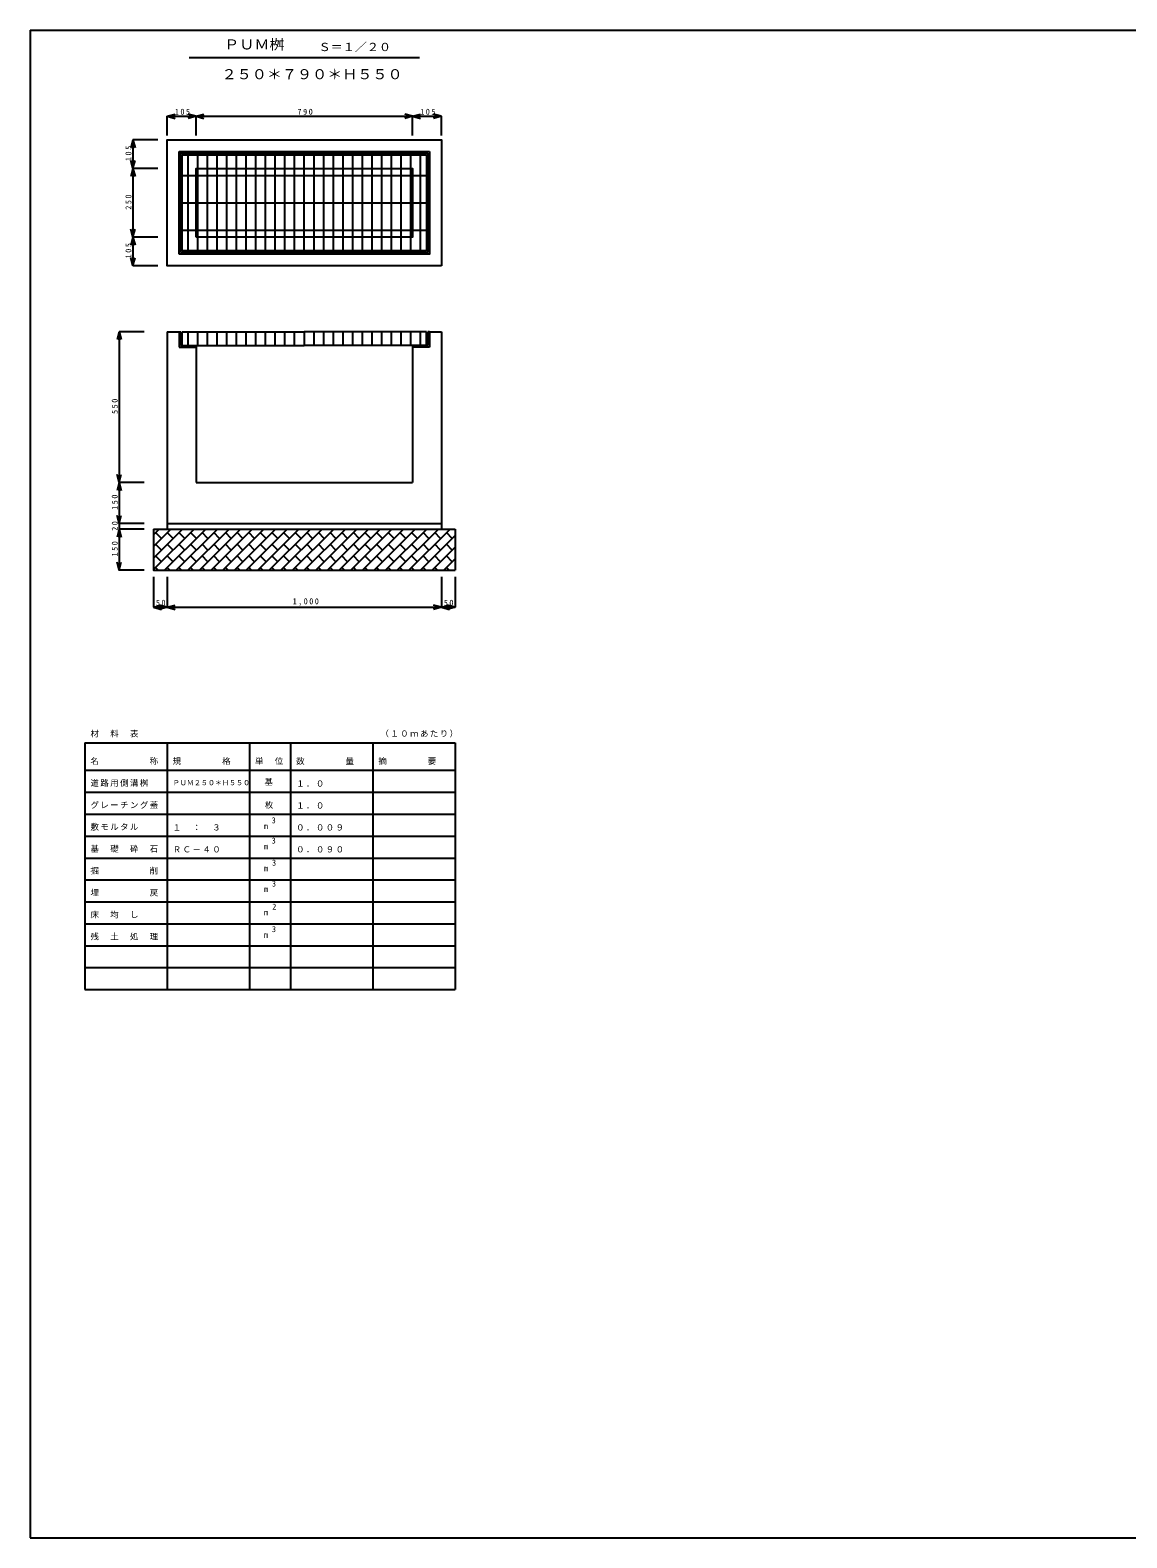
# Model space of a CAD drawing. Units: millimetres, scale not verified. Extents: x -4005 to 3995, y -2670 to 2830.
import ezdxf
from ezdxf.enums import TextEntityAlignment as Align

# ---------------------------------------------------------------- set-up
doc = ezdxf.new("R2010")
doc.units = ezdxf.units.MM
doc.header["$LTSCALE"] = 10
for name, color, linetype in [('0-1', 7, 'Continuous'), ('0-3', 7, 'Continuous'), ('0-4', 2, 'Continuous'), ('0-F', 2, 'Continuous')]:
    doc.layers.add(name, color=color, linetype=linetype)
doc.styles.add('ＭＳ ゴシック', font='')
doc.styles.get('ＭＳ ゴシック').set_extended_font_data('MS Gothic')

msp = doc.modelspace()

# ---------------------------------------------------------------- linework, layer by layer
at = {"layer": '0-1'}
for p, q in [((-3462, 2013), (-3462, 2387)), ((-3462, 2387), (-2548, 2387)), ((-2554, 2381), (-2554, 2019)), ((-2554, 2019), (-3456, 2019)), ((-3505, 1730), (-3462, 1730)), ((-3505, 1730), (-3505, 1010)), ((-3462, 1730), (-3462, 1674)), ((-3462, 1730), (-3456, 1730)), ((-3456, 1730), (-3456, 1680)), ((-2554, 1730), (-2554, 1680)), ((-2548, 1730), (-2554, 1730)), ((-2548, 1730), (-2548, 1674)), ((-2548, 1730), (-2505, 1730)), ((-2505, 1730), (-2505, 1030)), ((-3462, 1674), (-3400, 1674)), ((-3456, 1680), (-3400, 1680)), ((-3400, 1680), (-3400, 1180)), ((-3400, 1680), (-3400, 1674)), ((-2554, 1680), (-2610, 1680)), ((-2548, 1674), (-2610, 1674)), ((-3400, 1180), (-2610, 1180)), ((-3555, 1010), (-2455, 1010)), ((-3555, 861.98), (-3406.98, 1010)), ((-3555, 904.41), (-3449.41, 1010)), ((-3555, 946.83), (-3491.83, 1010)), ((-3555, 989.26), (-3534.26, 1010)), ((-3526.18, 975.66), (-3547.39, 996.87)), ((-3514.55, 860), (-3364.55, 1010)), ((-3505, 1030), (-2505, 1030)), ((-3505, 1030), (-3505, 1010)), ((-3483.75, 975.66), (-3504.96, 996.87)), ((-3472.13, 860), (-3322.13, 1010)), ((-3441.32, 975.66), (-3462.54, 996.87)), ((-3429.7, 860), (-3279.7, 1010)), ((-3398.9, 975.66), (-3420.11, 996.87)), ((-3387.28, 860), (-3237.28, 1010)), ((-3356.47, 975.66), (-3377.69, 996.87)), ((-3344.85, 860), (-3194.85, 1010)), ((-3314.05, 975.66), (-3335.26, 996.87)), ((-3302.42, 860), (-3152.42, 1010)), ((-3271.62, 975.66), (-3292.83, 996.87)), ((-3260, 860), (-3110, 1010)), ((-3229.19, 975.66), (-3250.41, 996.87)), ((-3217.57, 860), (-3067.57, 1010)), ((-3186.77, 975.66), (-3207.98, 996.87)), ((-3175.14, 860), (-3025.14, 1010)), ((-3144.34, 975.66), (-3165.55, 996.87)), ((-3132.72, 860), (-2982.72, 1010)), ((-3101.91, 975.66), (-3123.13, 996.87)), ((-3090.29, 860), (-2940.29, 1010)), ((-3059.49, 975.66), (-3080.7, 996.87)), ((-3047.86, 860), (-2897.86, 1010)), ((-3017.06, 975.66), (-3038.27, 996.87)), ((-3005.44, 860), (-2855.44, 1010)), ((-2974.63, 975.66), (-2995.85, 996.87)), ((-2963.01, 860), (-2813.01, 1010)), ((-2932.21, 975.66), (-2953.42, 996.87)), ((-2920.58, 860), (-2770.58, 1010)), ((-2889.78, 975.66), (-2910.99, 996.87)), ((-2878.16, 860), (-2728.16, 1010)), ((-2847.36, 975.66), (-2868.57, 996.87)), ((-2835.73, 860), (-2685.73, 1010)), ((-2804.93, 975.66), (-2826.14, 996.87)), ((-2793.31, 860), (-2643.31, 1010)), ((-2762.5, 975.66), (-2783.72, 996.87)), ((-2750.88, 860), (-2600.88, 1010)), ((-2720.08, 975.66), (-2741.29, 996.87)), ((-2708.45, 860), (-2558.45, 1010)), ((-2677.65, 975.66), (-2698.86, 996.87)), ((-2666.03, 860), (-2516.03, 1010)), ((-2635.22, 975.66), (-2656.44, 996.87)), ((-2623.6, 860), (-2473.6, 1010)), ((-2592.8, 975.66), (-2614.01, 996.87)), ((-2550.37, 975.66), (-2571.58, 996.87)), ((-2507.94, 975.66), (-2529.16, 996.87)), ((-2505, 1030), (-2505, 1010)), ((-2465.52, 975.66), (-2486.73, 996.87)), ((-2455, 1010), (-2455, 860)), ((-3526.18, 933.23), (-3547.39, 954.44)), ((-3483.75, 933.23), (-3504.96, 954.44)), ((-3441.32, 933.23), (-3462.54, 954.44)), ((-3398.9, 933.23), (-3420.11, 954.44)), ((-3356.47, 933.23), (-3377.69, 954.44)), ((-3314.05, 933.23), (-3335.26, 954.44)), ((-3271.62, 933.23), (-3292.83, 954.44)), ((-3229.19, 933.23), (-3250.41, 954.44)), ((-3186.77, 933.23), (-3207.98, 954.44)), ((-3144.34, 933.23), (-3165.55, 954.44)), ((-3101.91, 933.23), (-3123.13, 954.44)), ((-3059.49, 933.23), (-3080.7, 954.44)), ((-3017.06, 933.23), (-3038.27, 954.44)), ((-2974.63, 933.23), (-2995.85, 954.44)), ((-2932.21, 933.23), (-2953.42, 954.44)), ((-2889.78, 933.23), (-2910.99, 954.44)), ((-2847.36, 933.23), (-2868.57, 954.44)), ((-2804.93, 933.23), (-2826.14, 954.44)), ((-2762.5, 933.23), (-2783.72, 954.44)), ((-2720.08, 933.23), (-2741.29, 954.44)), ((-2677.65, 933.23), (-2698.86, 954.44)), ((-2635.22, 933.23), (-2656.44, 954.44)), ((-2592.8, 933.23), (-2614.01, 954.44)), ((-2581.17, 860), (-2455, 986.17)), ((-2550.37, 933.23), (-2571.58, 954.44)), ((-2538.75, 860), (-2455, 943.75)), ((-2507.94, 933.23), (-2529.16, 954.44)), ((-2465.52, 933.23), (-2486.73, 954.44)), ((-3526.18, 890.8), (-3547.39, 912.02)), ((-3483.75, 890.8), (-3504.96, 912.02)), ((-3441.32, 890.8), (-3462.54, 912.02)), ((-3398.9, 890.8), (-3420.11, 912.02)), ((-3356.47, 890.8), (-3377.69, 912.02)), ((-3314.05, 890.8), (-3335.26, 912.02)), ((-3271.62, 890.8), (-3292.83, 912.02)), ((-3229.19, 890.8), (-3250.41, 912.02)), ((-3186.77, 890.8), (-3207.98, 912.02)), ((-3144.34, 890.8), (-3165.55, 912.02)), ((-3101.91, 890.8), (-3123.13, 912.02)), ((-3059.49, 890.8), (-3080.7, 912.02)), ((-3017.06, 890.8), (-3038.27, 912.02)), ((-2974.63, 890.8), (-2995.85, 912.02)), ((-2932.21, 890.8), (-2953.42, 912.02)), ((-2889.78, 890.8), (-2910.99, 912.02)), ((-2847.36, 890.8), (-2868.57, 912.02)), ((-2804.93, 890.8), (-2826.14, 912.02)), ((-2762.5, 890.8), (-2783.72, 912.02)), ((-2720.08, 890.8), (-2741.29, 912.02)), ((-2677.65, 890.8), (-2698.86, 912.02)), ((-2635.22, 890.8), (-2656.44, 912.02)), ((-2592.8, 890.8), (-2614.01, 912.02)), ((-2550.37, 890.8), (-2571.58, 912.02)), ((-2507.94, 890.8), (-2529.16, 912.02)), ((-2496.32, 860), (-2455, 901.32)), ((-2465.52, 890.8), (-2486.73, 912.02)), ((-3555, 835.26), (-3555, 724.93)), ((-3537.8, 860), (-3547.39, 869.59)), ((-3505, 835.26), (-3505, 724.93)), ((-3495.38, 860), (-3504.96, 869.59)), ((-3452.95, 860), (-3462.54, 869.59)), ((-3410.52, 860), (-3420.11, 869.59)), ((-3368.1, 860), (-3377.69, 869.59)), ((-3325.67, 860), (-3335.26, 869.59)), ((-3283.24, 860), (-3292.83, 869.59)), ((-3240.82, 860), (-3250.41, 869.59)), ((-3198.39, 860), (-3207.98, 869.59)), ((-3155.96, 860), (-3165.55, 869.59)), ((-3113.54, 860), (-3123.13, 869.59)), ((-3071.11, 860), (-3080.7, 869.59)), ((-3028.68, 860), (-3038.27, 869.59)), ((-2986.26, 860), (-2995.85, 869.59)), ((-2943.83, 860), (-2953.42, 869.59)), ((-2901.4, 860), (-2910.99, 869.59)), ((-2858.98, 860), (-2868.57, 869.59)), ((-2816.55, 860), (-2826.14, 869.59)), ((-2774.13, 860), (-2783.72, 869.59)), ((-2731.7, 860), (-2741.29, 869.59)), ((-2689.27, 860), (-2698.86, 869.59)), ((-2646.85, 860), (-2656.44, 869.59)), ((-2604.42, 860), (-2614.01, 869.59)), ((-2561.99, 860), (-2571.58, 869.59)), ((-2519.57, 860), (-2529.16, 869.59)), ((-2505, 835.26), (-2505, 724.93)), ((-2477.14, 860), (-2486.73, 869.59)), ((-2455, 835.26), (-2455, 724.93)), ((-3555, 724.93), (-3526.02, 732.69)), ((-3555, 724.93), (-3505, 724.93)), ((-3555, 724.93), (-3526.02, 717.16)), ((-3505, 724.93), (-3533.98, 732.69)), ((-3505, 724.93), (-3533.98, 717.16)), ((-3505, 724.93), (-3476.02, 732.69)), ((-3505, 724.93), (-2505, 724.93)), ((-3505, 724.93), (-3476.02, 717.16)), ((-2505, 724.93), (-2533.98, 732.69)), ((-2505, 724.93), (-2533.98, 717.16)), ((-2505, 724.93), (-2476.02, 732.69)), ((-2505, 724.93), (-2455, 724.93)), ((-2505, 724.93), (-2476.02, 717.16)), ((-2455, 724.93), (-2483.98, 732.69)), ((-2455, 724.93), (-2483.98, 717.16))]:
    msp.add_line(p, q, dxfattribs=at)
for points in [[(-2505, 1970), (-3505, 1970), (-3505, 2430), (-2505, 2430)], [(-3400, 2075), (-3400, 2325), (-2610, 2325), (-2610, 2075)]]:
    msp.add_lwpolyline(points, close=True, dxfattribs=at)
for points in [[(-2548, 2387), (-2548, 2013), (-3462, 2013)], [(-3456, 2019), (-3456, 2381), (-2554, 2381)], [(-2610, 1680), (-2610, 1674), (-2610, 1180)], [(-3555, 1010), (-3555, 860), (-2455, 860)]]:
    msp.add_lwpolyline(points, dxfattribs=at)
at = {"layer": '0-3'}
for p, q in [((-3425, 2730), (-2585, 2730)), ((-3505, 2516.07), (-3476.02, 2523.83)), ((-3505, 2516.07), (-3400, 2516.07)), ((-3505, 2446.12), (-3505, 2516.07)), ((-3505, 2516.07), (-3476.02, 2508.3)), ((-3400, 2516.07), (-3428.98, 2523.83)), ((-3400, 2516.07), (-3428.98, 2508.3)), ((-3400, 2516.07), (-3371.02, 2523.83)), ((-3400, 2446.12), (-3400, 2516.07)), ((-3400, 2516.07), (-2610, 2516.07)), ((-3400, 2516.07), (-3371.02, 2508.3)), ((-2610, 2516.07), (-2638.98, 2523.83)), ((-2610, 2516.07), (-2638.98, 2508.3)), ((-2610, 2516.07), (-2581.02, 2523.83)), ((-2610, 2446.12), (-2610, 2516.07)), ((-2610, 2516.07), (-2505, 2516.07)), ((-2610, 2516.07), (-2581.02, 2508.3)), ((-2505, 2516.07), (-2533.98, 2523.83)), ((-2505, 2516.07), (-2533.98, 2508.3)), ((-2505, 2446.12), (-2505, 2516.07)), ((-3630.27, 2430), (-3638.03, 2401.02)), ((-3630.27, 2430), (-3630.27, 2325)), ((-3630.27, 2430), (-3622.5, 2401.02)), ((-3538.8, 2430), (-3630.27, 2430)), ((-3630.27, 2325), (-3638.03, 2353.98)), ((-3630.27, 2325), (-3638.03, 2296.02)), ((-3630.27, 2325), (-3622.5, 2353.98)), ((-3630.27, 2325), (-3622.5, 2296.02)), ((-3630.27, 2325), (-3630.27, 2075)), ((-3538.8, 2325), (-3630.27, 2325)), ((-3630.27, 2075), (-3638.03, 2103.98)), ((-3630.27, 2075), (-3622.5, 2103.98)), ((-3630.27, 2075), (-3638.03, 2046.02)), ((-3630.27, 2075), (-3622.5, 2046.02)), ((-3630.27, 2075), (-3630.27, 1970)), ((-3538.8, 2075), (-3630.27, 2075)), ((-3630.27, 1970), (-3638.03, 1998.98)), ((-3630.27, 1970), (-3622.5, 1998.98)), ((-3538.8, 1970), (-3630.27, 1970)), ((-3680.27, 1730), (-3688.03, 1701.02)), ((-3680.27, 1730), (-3680.27, 1180)), ((-3588.8, 1730), (-3680.27, 1730)), ((-3680.27, 1730), (-3672.5, 1701.02)), ((-3680.27, 1180), (-3688.03, 1208.98)), ((-3680.27, 1180), (-3688.03, 1151.02)), ((-3680.27, 1180), (-3672.5, 1208.98)), ((-3588.8, 1180), (-3680.27, 1180)), ((-3680.27, 1180), (-3672.5, 1151.02)), ((-3680.27, 1180), (-3680.27, 1030)), ((-3680.27, 1030), (-3688.03, 1058.98)), ((-3680.27, 1030), (-3688.03, 1058.98)), ((-3680.27, 1030), (-3672.5, 1058.98)), ((-3680.27, 1030), (-3672.5, 1058.98)), ((-3680.27, 1010), (-3688.03, 981.02)), ((-3588.8, 1030), (-3680.27, 1030)), ((-3680.27, 1030), (-3680.27, 1010)), ((-3588.8, 1030), (-3680.27, 1030)), ((-3588.8, 1010), (-3680.27, 1010)), ((-3680.27, 1010), (-3672.5, 981.02)), ((-3680.27, 1010), (-3680.27, 860)), ((-3680.27, 860), (-3672.5, 888.98)), ((-3805, 230), (-2455, 230)), ((-3805, 230), (-3805, -670)), ((-3505, 230), (-3505, -670)), ((-3205, 230), (-3205, -670)), ((-3055, 230), (-3055, -670)), ((-2755, 230), (-2755, -670)), ((-2455, 230), (-2455, -670)), ((-3805, 130), (-2455, 130)), ((-3805, 50), (-2455, 50)), ((-3805, -30), (-2455, -30)), ((-3805, -110), (-2455, -110)), ((-3805, -190), (-2455, -190)), ((-3805, -270), (-2455, -270)), ((-3805, -350), (-2455, -350)), ((-3805, -430), (-2455, -430)), ((-3805, -510), (-2455, -510)), ((-3805, -590), (-2455, -590)), ((-3805, -670), (-2455, -670)), ((-3710, -670), (-2700, -670))]:
    msp.add_line(p, q, dxfattribs=at)
msp.add_lwpolyline([(-3588.8, 860), (-3680.27, 860), (-3688.03, 888.98)], dxfattribs=at)
at = {"layer": '0-4'}
for p, q in [((-3450, 2025), (-3450, 2375)), ((-3450, 2375), (-2560, 2375)), ((-3428.6, 2025), (-3428.6, 2375)), ((-3393.3, 2025), (-3393.3, 2375)), ((-3358, 2025), (-3358, 2375)), ((-3322.7, 2025), (-3322.7, 2375)), ((-3287.4, 2025), (-3287.4, 2375)), ((-3252.1, 2025), (-3252.1, 2375)), ((-3216.8, 2025), (-3216.8, 2375)), ((-3181.5, 2025), (-3181.5, 2375)), ((-3146.2, 2025), (-3146.2, 2375)), ((-3110.9, 2025), (-3110.9, 2375)), ((-3075.6, 2025), (-3075.6, 2375)), ((-3040.3, 2025), (-3040.3, 2375)), ((-3005, 2025), (-3005, 2375)), ((-2969.7, 2025), (-2969.7, 2375)), ((-2934.4, 2025), (-2934.4, 2375)), ((-2899.1, 2025), (-2899.1, 2375)), ((-2863.8, 2025), (-2863.8, 2375)), ((-2828.5, 2025), (-2828.5, 2375)), ((-2793.2, 2025), (-2793.2, 2375)), ((-2757.9, 2025), (-2757.9, 2375)), ((-2722.6, 2025), (-2722.6, 2375)), ((-2687.3, 2025), (-2687.3, 2375)), ((-2652, 2025), (-2652, 2375)), ((-2616.7, 2025), (-2616.7, 2375)), ((-2581.4, 2025), (-2581.4, 2375)), ((-2560, 2375), (-2560, 2025)), ((-3450, 2300), (-2560, 2300)), ((-3450, 2200), (-2560, 2200)), ((-3450, 2100), (-2560, 2100)), ((-2560, 2025), (-3450, 2025)), ((-3450, 1730), (-3005, 1730)), ((-3450, 1680), (-3450, 1730)), ((-3428.6, 1680), (-3428.6, 1730)), ((-3393.3, 1680), (-3393.3, 1730)), ((-3358, 1680), (-3358, 1730)), ((-3322.7, 1680), (-3322.7, 1730)), ((-3287.4, 1680), (-3287.4, 1730)), ((-3252.1, 1680), (-3252.1, 1730)), ((-3216.8, 1680), (-3216.8, 1730)), ((-3181.5, 1680), (-3181.5, 1730)), ((-3146.2, 1680), (-3146.2, 1730)), ((-3110.9, 1680), (-3110.9, 1730)), ((-3075.6, 1680), (-3075.6, 1730)), ((-3040.3, 1680), (-3040.3, 1730)), ((-2560, 1730), (-3005, 1730)), ((-3005, 1730), (-3005, 1680)), ((-2969.7, 1680), (-2969.7, 1730)), ((-2934.4, 1680), (-2934.4, 1730)), ((-2899.1, 1680), (-2899.1, 1730)), ((-2863.8, 1680), (-2863.8, 1730)), ((-2828.5, 1680), (-2828.5, 1730)), ((-2793.2, 1680), (-2793.2, 1730)), ((-2757.9, 1680), (-2757.9, 1730)), ((-2722.6, 1680), (-2722.6, 1730)), ((-2687.3, 1680), (-2687.3, 1730)), ((-2652, 1680), (-2652, 1730)), ((-2616.7, 1680), (-2616.7, 1730)), ((-2581.4, 1680), (-2581.4, 1730)), ((-2560, 1680), (-2560, 1730)), ((-3450, 1680), (-3005, 1680)), ((-2560, 1680), (-3005, 1680))]:
    msp.add_line(p, q, dxfattribs=at)
at = {"layer": '0-F'}
for p, q in [((-4005, 2830), (3995, 2830)), ((-4005, 2830), (-4005, -2670)), ((-4005, -2670), (3995, -2670))]:
    msp.add_line(p, q, dxfattribs=at)

# ---------------------------------------------------------------- texts
at = {"layer": '0-1', "char_height": 21.99, "attachment_point": 7, "style": 'ＭＳ ゴシック'}
for s, insert in [('\\T1.36;\\W0.9;50', (-3546.25, 729.93)), ('\\T1.38;\\W0.85;1,000', (-3047.5, 729.93)), ('\\T1.36;\\W0.9;50', (-2496.25, 729.93))]:
    msp.add_mtext(s, dxfattribs=dict(at, insert=insert))
at = {"layer": '0-3', "color": 3, "style": 'ＭＳ ゴシック', "width": 1.1}
for s, p in [('ＰＵＭ桝', (-3297.38, 2748.63)), ('２５０＊７９０＊Ｈ５５０', (-3306.67, 2640))]:
    msp.add_text(s, height=36.66, dxfattribs=at).set_placement(p, align=Align.BOTTOM_LEFT)
at = {"layer": '0-3', "style": 'ＭＳ ゴシック', "width": 1.1}
msp.add_text('Ｓ＝１／２０', height=29.33, dxfattribs=at).set_placement((-2952.9, 2744.83), align=Align.BOTTOM_LEFT)
at = {"layer": '0-3', "color": 4, "style": 'ＭＳ ゴシック'}
msp.add_text('ＰＵＭ２５０＊Ｈ５５０', height=18.33, dxfattribs=at).set_placement((-3485, 70), align=Align.BOTTOM_LEFT)
at = {"layer": '0-3', "style": 'ＭＳ ゴシック'}
for s, p in [('基', (-3150.39, 70)), ('3', (-3124.14, -70)), ('m', (-3153.14, -91)), ('m', (-3152.14, -165)), ('3', (-3124.14, -144)), ('3', (-3122.84, -224.5)), ('m', (-3152.14, -245)), ('3', (-3123.14, -300.9)), ('m', (-3152.14, -321)), ('m', (-3152.04, -406)), ('2', (-3122.14, -385)), ('3', (-3123.14, -467)), ('m', (-3151.84, -488))]:
    msp.add_text(s, height=21.99, dxfattribs=at).set_placement(p, align=Align.BOTTOM_LEFT)
at = {"layer": '0-3', "char_height": 21.99, "attachment_point": 7, "style": 'ＭＳ ゴシック'}
for s, insert in [('\\T1.38;\\W0.9;105', (-3477.5, 2521.07)), ('\\T1.38;\\W0.9;790', (-3030, 2521.07)), ('\\T1.38;\\W0.9;105', (-2582.5, 2521.07)), ('\\T1.17;材\u3000料\u3000表', (-3785, 250)), ('\\T1.17;（１０ｍあたり）', (-2727.22, 250)), ('\\T1.17;名\u3000\u3000\u3000\u3000\u3000称', (-3785, 150)), ('\\T1.17;規\u3000\u3000\u3000\u3000格', (-3485, 150)), ('\\T1.17;単\u3000位', (-3185, 150)), ('\\T1.17;数\u3000\u3000\u3000\u3000量', (-3035, 150)), ('\\T1.17;摘\u3000\u3000\u3000\u3000要', (-2735, 150)), ('\\T1.17;道路用側溝桝', (-3785, 70)), ('\\T1.17;１．０', (-3035, 70)), ('\\T1.17;グレーチング蓋', (-3785, -10)), ('\\T1.17;\u3000枚', (-3185, -10)), ('\\T1.17;１．０', (-3035, -10)), ('\\T1.17;敷モルタル', (-3785, -90)), ('\\T1.17;１\u3000：\u3000３', (-3485, -90)), ('\\T1.17;０．００９', (-3035, -90)), ('\\T1.17;基\u3000礎\u3000砕\u3000石', (-3785, -170)), ('\\T1.17;ＲＣ－４０', (-3485, -170)), ('\\T1.17;０．０９０', (-3035, -170)), ('\\T1.17;掘\u3000\u3000\u3000\u3000\u3000削', (-3785, -250)), ('\\T1.17;埋\u3000\u3000\u3000\u3000\u3000戻', (-3785, -330)), ('\\T1.17;床\u3000均\u3000し', (-3785, -410)), ('\\T1.17;残\u3000土\u3000処\u3000理', (-3785, -490))]:
    msp.add_mtext(s, dxfattribs=dict(at, insert=insert))
at = {"layer": '0-3', "char_height": 21.99, "attachment_point": 7, "rotation": 90, "style": 'ＭＳ ゴシック'}
for s, insert in [('\\T1.38;\\W0.9;105', (-3635.27, 2352.5)), ('\\T1.38;\\W0.9;250', (-3635.27, 2175)), ('\\T1.38;\\W0.9;105', (-3635.27, 1997.5)), ('\\T1.38;\\W0.9;550', (-3685.27, 1430)), ('\\T1.38;\\W0.9;150', (-3685.27, 1080)), ('\\T1.36;\\W0.9;20', (-3685.27, 1003.75)), ('\\T1.38;\\W0.9;150', (-3685.27, 910))]:
    msp.add_mtext(s, dxfattribs=dict(at, insert=insert))

doc.saveas('drawing.dxf')
